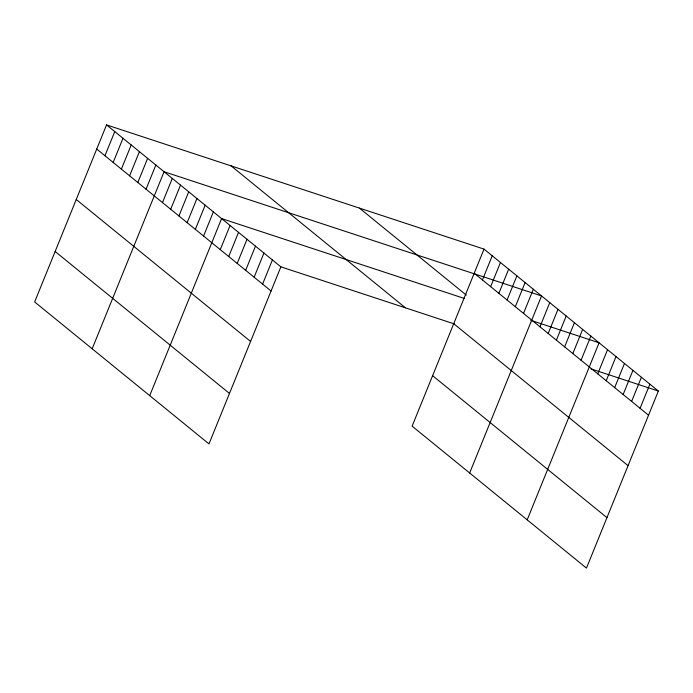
<?xml version="1.0" encoding="UTF-8"?>
<svg xmlns="http://www.w3.org/2000/svg" width="693" height="693" viewBox="0 0 693 693"><rect width="100%" height="100%" fill="white"/><g stroke="black" fill="none" stroke-linecap="round" stroke-linejoin="round"><path stroke-width="1.04" d="M106.54 124.896L34.65 301.949L208.983 443.901L280.882 266.848L106.54 124.896L484.017 249.099L658.35 391.051L586.46 568.104L412.118 426.152L484.017 249.099M104.955 155.734L114.761 131.583M113.176 162.431L122.982 138.279M121.396 169.118L131.202 144.967M129.608 175.814L139.414 151.663M137.829 182.502L147.635 158.351M146.05 189.198L155.856 165.047M92.178 348.787L164.076 171.734L541.545 295.946L469.655 472.998M162.483 202.581L172.288 178.43M170.703 209.269L180.509 185.118M178.924 215.965L188.73 191.814M187.145 222.652L196.951 198.51M195.357 229.348L205.163 205.197M203.577 236.036L213.383 211.893M149.714 395.634L221.604 218.581L464.327 298.449M220.261 249.627L230.076 225.476M228.733 256.523L238.539 232.372M237.197 263.418L247.011 239.267M245.669 270.313L255.474 246.162M254.132 277.209L263.946 253.058M262.604 284.104L272.41 259.953M482.432 279.946L492.238 255.795M490.644 286.633L500.45 262.482M498.865 293.33L508.671 269.179M507.085 300.017L516.891 275.866M515.306 306.713L525.112 282.562M523.518 313.401L533.324 289.25M539.96 326.784L549.766 302.642M548.18 333.48L557.986 309.329M556.392 340.168L566.198 316.025M564.613 346.864L574.419 322.713M572.834 353.56L582.64 329.409M581.055 360.247L590.86 336.096M527.182 519.845L599.073 342.792L530.864 320.348M597.738 373.839L607.544 349.688M606.202 380.726L616.008 356.583M614.674 387.621L624.48 363.478M623.137 394.516L632.943 370.374M631.609 401.412L641.415 377.261M640.072 408.307L649.878 384.156M280.882 266.848L454.331 323.926M591.12 368.936L658.35 391.051M474.211 273.25L648.544 415.202M359.45 208.117L466.294 295.105M453.724 323.709L628.057 465.661M231.107 165.878L405.44 307.831M432.614 375.693L606.947 517.645M96.734 149.047L271.067 290.999M76.247 199.497L250.58 341.45M55.137 251.49L229.47 393.442"/></g></svg>
